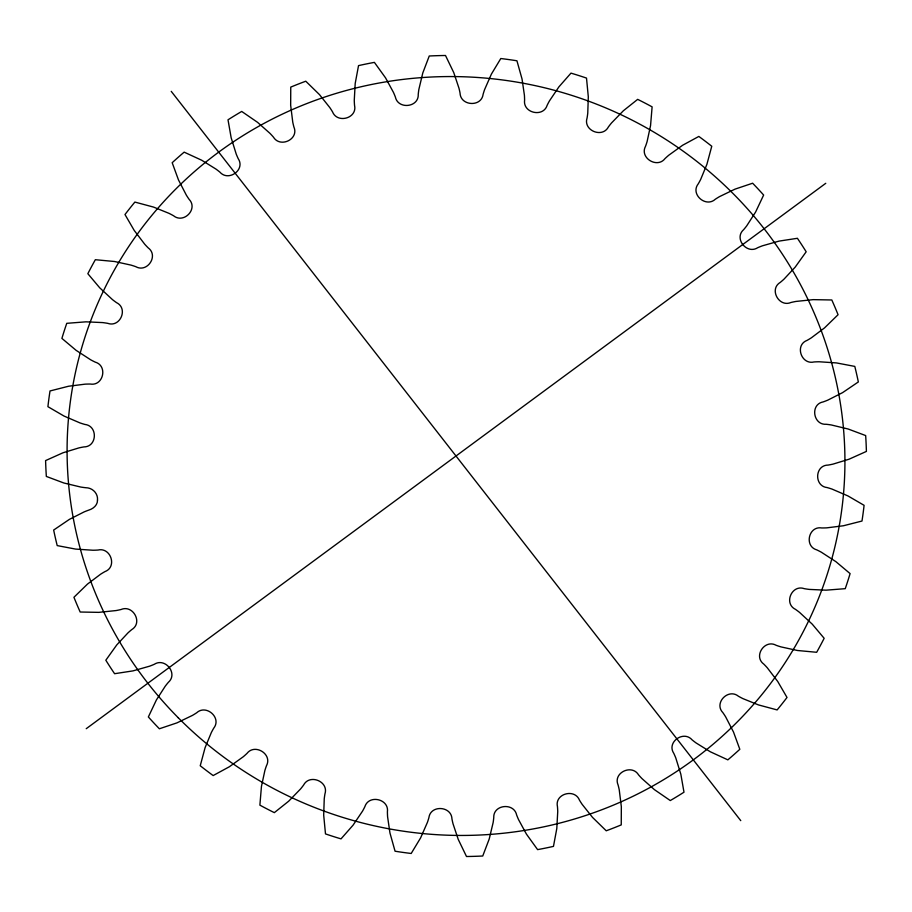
<?xml version="1.0" encoding="UTF-8"?>
<svg xmlns="http://www.w3.org/2000/svg" width="912" height="912" viewBox="0 0 912 912"><rect width="100%" height="100%" fill="white"/><g stroke="black" fill="none" stroke-linecap="round" stroke-linejoin="round"><path stroke-width="1.37" d="M86.23 728.699L825.77 183.301M171.239 91.348L740.761 820.652M97.504 500.084C97.664 505.066 93.309 508.748 88.886 510.07A86.686 84.257 14.9 0 0 84.121 511.906L69.38 519.384L53.66 530.054A411.289 399.752 14.9 0 0 57.205 545.593L75.548 549.081L92.876 550.232A86.686 84.257 14.9 0 0 98.017 550.039C110.683 546.995 117.477 566.888 104.994 571.585A86.686 84.257 14.9 0 0 100.628 574.195L87.495 584.079L73.94 597.28A411.289 399.752 14.9 0 0 80.188 612.02L98.838 612.362L116.063 610.561A86.686 84.257 14.9 0 0 121.068 609.501C132.992 604.382 143.184 622.759 131.761 629.588A86.686 84.257 14.9 0 0 127.942 632.905L116.793 644.887L105.826 660.22A411.289 399.752 14.9 0 0 114.593 673.706L132.97 670.89L149.568 666.193A86.686 84.257 14.9 0 0 154.299 664.289C165.163 657.256 178.364 673.58 168.378 682.313A86.686 84.257 14.9 0 0 165.22 686.234L156.397 699.96L148.36 716.946A411.289 399.752 14.9 0 0 159.372 728.779L176.917 722.885L192.386 715.43A86.686 84.257 14.9 0 0 196.707 712.751C206.203 703.996 221.958 717.835 213.739 728.164A86.686 84.257 14.9 0 0 211.333 732.564L205.109 747.612L200.241 765.749A411.289 399.752 14.9 0 0 213.157 775.565L229.345 766.764L243.219 756.789A86.686 84.257 14.9 0 0 246.981 753.415C254.858 743.155 272.677 754.19 266.464 765.738A86.686 84.257 14.9 0 0 264.879 770.503L261.448 786.406L259.886 805.136A411.289 399.752 14.9 0 0 274.33 812.638L288.671 801.203L300.515 789.005A86.686 84.257 14.9 0 0 303.616 785.038C309.613 773.547 328.993 781.504 324.946 793.907A86.686 84.257 14.9 0 0 324.239 798.878L323.692 815.157L325.493 833.91A411.289 399.752 14.9 0 0 341.02 838.869L353.069 825.166L362.543 811.11A86.686 84.257 14.9 0 0 364.868 806.675C368.801 794.261 389.219 798.946 387.406 811.817A86.686 84.257 14.9 0 0 387.6 816.833L389.96 832.998L395.067 851.215A411.289 399.752 14.9 0 0 411.198 853.472L420.603 837.9L427.397 822.419A86.686 84.257 14.9 0 0 428.902 817.642C430.589 804.669 451.508 805.969 451.953 818.908A86.686 84.257 14.9 0 0 453.036 823.821L458.234 839.382L466.499 856.505A411.289 399.752 14.9 0 0 482.744 856.003L489.208 839.04L493.13 822.601A86.686 84.257 14.9 0 0 493.757 817.631C493.118 804.487 513.969 802.321 516.625 814.963A86.686 84.257 14.9 0 0 518.563 819.637L526.441 834.127L537.601 849.619A411.289 399.752 14.9 0 0 553.47 846.382L556.799 828.529L557.734 811.646A86.686 84.257 14.9 0 0 557.46 806.63C554.473 793.736 574.685 788.116 579.451 800.12A86.686 84.257 14.9 0 0 582.187 804.407L592.504 817.369L606.229 830.786A411.289 399.752 14.9 0 0 621.243 824.893L621.334 806.71L619.248 789.872A86.686 84.257 14.9 0 0 618.085 784.97C612.807 772.772 631.788 763.766 638.525 774.824A86.686 84.257 14.9 0 0 641.98 778.597L654.417 789.644L670.286 800.554A411.289 399.752 14.9 0 0 683.989 792.197L680.842 774.231L675.792 757.963A86.686 84.257 14.9 0 0 673.774 753.312C666.387 742.22 683.521 730.033 692.06 739.837A86.686 84.257 14.9 0 0 696.118 742.972L710.311 751.773L727.844 759.856A411.289 399.752 14.9 0 0 739.814 749.288L733.522 732.074L725.667 716.878A86.686 84.257 14.9 0 0 722.863 712.625C713.606 703.015 728.3 687.967 738.412 696.221A86.686 84.257 14.9 0 0 742.961 698.638L758.476 704.919L777.127 709.924A411.289 399.752 14.9 0 0 787.01 697.463L777.765 681.538L767.345 667.858A86.686 84.257 14.9 0 0 763.834 664.141C753.027 656.321 764.758 638.856 776.192 645.32A86.686 84.257 14.9 0 0 781.094 646.916L797.441 650.495L816.662 652.285A411.289 399.752 14.9 0 0 824.152 638.297L812.239 624.15L799.562 612.408A86.686 84.257 14.9 0 0 795.446 609.341C783.476 603.539 791.798 584.204 804.236 588.65A86.686 84.257 14.9 0 0 809.343 589.414L826.044 590.167L845.242 588.673A411.289 399.752 14.9 0 0 850.098 573.602L835.882 561.655L821.336 552.205A86.686 84.257 14.9 0 0 816.753 549.868C804.008 546.242 808.625 525.711 821.712 527.957A86.686 84.257 14.9 0 0 826.853 527.843L843.395 525.768L861.988 521.037A411.289 399.752 14.9 0 0 864.086 505.328L847.978 495.946L832.018 489.083A86.686 84.257 14.9 0 0 827.104 487.555C813.994 486.176 814.747 465.143 828.062 465.086A86.686 84.257 14.9 0 0 833.089 464.094L848.969 459.238L866.4 451.417A411.289 399.752 14.9 0 0 865.659 435.56L848.171 429.016L831.277 424.958A86.686 84.257 14.9 0 0 826.169 424.274C813.094 425.14 809.993 404.335 823.114 401.93A86.686 84.257 14.9 0 0 827.879 400.094L842.62 392.616L858.34 381.946A411.289 399.752 14.9 0 0 854.795 366.407L836.452 362.919L819.124 361.768A86.686 84.257 14.9 0 0 813.983 361.961C801.317 365.005 794.523 345.112 807.006 340.415A86.686 84.257 14.9 0 0 811.372 337.805L824.505 327.921L838.06 314.72A411.289 399.752 14.9 0 0 831.812 299.98L813.162 299.638L795.937 301.439A86.686 84.257 14.9 0 0 790.932 302.499C779.008 307.618 768.816 289.241 780.239 282.412A86.686 84.257 14.9 0 0 784.058 279.095L795.207 267.113L806.174 251.78A411.289 399.752 14.9 0 0 797.407 238.294L779.03 241.11L762.432 245.807A86.686 84.257 14.9 0 0 757.701 247.711C746.837 254.744 733.636 238.42 743.622 229.687A86.686 84.257 14.9 0 0 746.78 225.766L755.603 212.04L763.64 195.054A411.289 399.752 14.9 0 0 752.628 183.221L735.083 189.115L719.614 196.57A86.686 84.257 14.9 0 0 715.293 199.249C705.797 208.004 690.042 194.165 698.261 183.836A86.686 84.257 14.9 0 0 700.667 179.436L706.891 164.388L711.759 146.251A411.289 399.752 14.9 0 0 698.843 136.435L682.655 145.236L668.781 155.211A86.686 84.257 14.9 0 0 665.019 158.585C657.142 168.845 639.323 157.81 645.536 146.262A86.686 84.257 14.9 0 0 647.121 141.497L650.552 125.594L652.114 106.864A411.289 399.752 14.9 0 0 637.67 99.362L623.329 110.797L611.485 122.995A86.686 84.257 14.9 0 0 608.384 126.962C602.387 138.453 583.007 130.496 587.054 118.093A86.686 84.257 14.9 0 0 587.761 113.122L588.308 96.843L586.507 78.09A411.289 399.752 14.9 0 0 570.98 73.131L558.931 86.834L549.457 100.89A86.686 84.257 14.9 0 0 547.132 105.325C543.199 117.739 522.781 113.054 524.594 100.183A86.686 84.257 14.9 0 0 524.4 95.167L522.04 79.002L516.933 60.785A411.289 399.752 14.9 0 0 500.802 58.528L491.397 74.1L484.603 89.581A86.686 84.257 14.9 0 0 483.098 94.358C481.411 107.331 460.492 106.031 460.047 93.092A86.686 84.257 14.9 0 0 458.964 88.179L453.766 72.618L445.501 55.495A411.289 399.752 14.9 0 0 429.256 55.997L422.792 72.96L418.87 89.399A86.686 84.257 14.9 0 0 418.243 94.369C418.882 107.513 398.031 109.679 395.375 97.037A86.686 84.257 14.9 0 0 393.437 92.363L385.559 77.873L374.399 62.381A411.289 399.752 14.9 0 0 358.53 65.618L355.201 83.471L354.266 100.354A86.686 84.257 14.9 0 0 354.54 105.37C357.527 118.264 337.315 123.884 332.549 111.88A86.686 84.257 14.9 0 0 329.813 107.593L319.496 94.631L305.771 81.214A411.289 399.752 14.9 0 0 290.757 87.107L290.666 105.29L292.752 122.128A86.686 84.257 14.9 0 0 293.915 127.03C299.193 139.228 280.212 148.234 273.475 137.176A86.686 84.257 14.9 0 0 270.02 133.403L257.583 122.356L241.714 111.446A411.289 399.752 14.9 0 0 228.011 119.803L231.158 137.769L236.208 154.037A86.686 84.257 14.9 0 0 238.226 158.688C245.613 169.78 228.479 181.967 219.94 172.163A86.686 84.257 14.9 0 0 215.882 169.028L201.689 160.227L184.156 152.144A411.289 399.752 14.9 0 0 172.186 162.712L178.478 179.926L186.333 195.122A86.686 84.257 14.9 0 0 189.137 199.375C198.394 208.985 183.7 224.033 173.588 215.779A86.686 84.257 14.9 0 0 169.039 213.362L153.524 207.081L134.873 202.076A411.289 399.752 14.9 0 0 124.99 214.537L134.235 230.462L144.655 244.142A86.686 84.257 14.9 0 0 148.166 247.859C158.973 255.679 147.242 273.144 135.808 266.68A86.686 84.257 14.9 0 0 130.906 265.084L114.559 261.505L95.338 259.715A411.289 399.752 14.9 0 0 87.848 273.703L99.761 287.85L112.438 299.592A86.686 84.257 14.9 0 0 116.554 302.659C128.524 308.461 120.202 327.796 107.764 323.35A86.686 84.257 14.9 0 0 102.657 322.586L85.956 321.833L66.758 323.327A411.289 399.752 14.9 0 0 61.902 338.398L76.118 350.345L90.664 359.795A86.686 84.257 14.9 0 0 95.247 362.132C107.992 365.758 103.375 386.289 90.288 384.043A86.686 84.257 14.9 0 0 85.147 384.157L68.605 386.232L50.012 390.963A411.289 399.752 14.9 0 0 47.914 406.672L64.022 416.054L79.982 422.917A86.686 84.257 14.9 0 0 84.896 424.445C98.006 425.824 97.253 446.857 83.938 446.914A86.686 84.257 14.9 0 0 78.911 447.906L63.031 452.762L45.6 460.583A411.289 399.752 14.9 0 0 46.341 476.44L63.829 482.984L80.723 487.042A86.686 84.257 14.9 0 0 85.831 487.726C92.477 487.726 98.12 493.346 97.504 500.084M178.205 717.71A389.641 378.719 14.9 0 0 830.638 563.08A389.641 378.719 14.9 0 0 359.157 87.21A389.641 378.719 14.9 0 0 178.205 717.71"/></g></svg>
